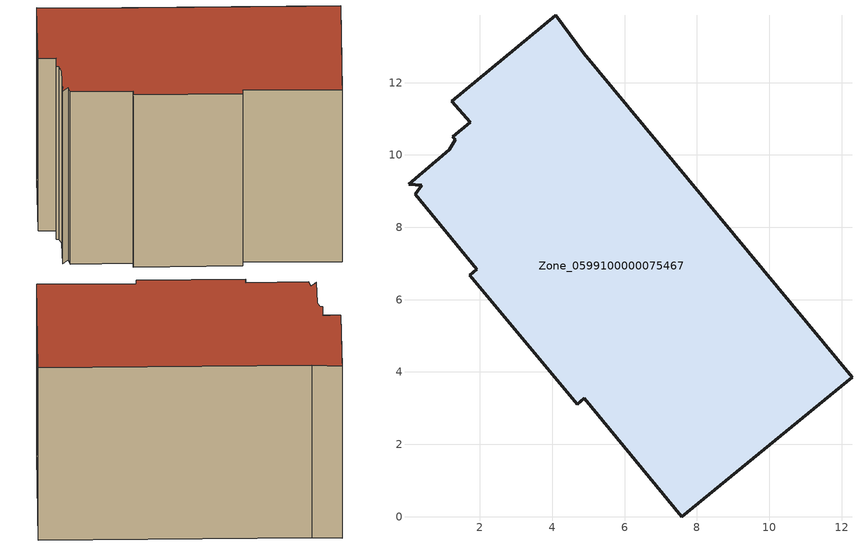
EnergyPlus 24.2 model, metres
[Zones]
Zone_0599100000075467
 floor ground (C_G): 0.03,9.19 1.16,10.14 1.32,10.42 1.25,10.51 1.73,10.91 1.23,11.48 4.1,13.86 4.87,12.81 12.29,3.86 7.58,0 4.89,3.27 4.7,3.11 1.72,6.68 1.92,6.84 0.21,8.91 0.4,9.16 z0
 wall outside (C_F): 1.32,10.42 1.16,10.14 0.03,9.19 0.4,9.16 0.21,8.91 1.92,6.84 1.72,6.68 4.7,3.11 4.89,3.27 7.58,0 12.29,3.86 4.87,12.81 4.1,13.86 1.23,11.48 1.73,10.91 1.25,10.51 1.32,10.42 z0:9.02
 roof outside (C_R): 1.16,10.14 0.03,9.19 0.4,9.16 0.21,8.91 1.92,6.84 1.72,6.68 4.7,3.11 4.89,3.27 7.58,0 12.29,3.86 4.87,12.81 4.1,13.86 1.23,11.48 1.73,10.91 1.25,10.51 1.32,10.42 z9.02
[BUILDING]
Pand.0599100000075467: North Axis=0; Terrain=City; Loads Convergence Tolerance Value=0.04; Temperature Convergence Tolerance Value=0.4; Solar Distribution=FullExterior; Maximum Number of Warmup Days=25; Minimum Number of Warmup Days=1
[Site:Location]
Rotterdam.The.Hague.AP_ZH_NLD Design_Conditions: Latitude=51.96; Longitude=4.45; Time Zone=1; Elevation=-4.5
[SITE:GROUNDTEMPERATURE:BUILDINGSURFACE]
18, 18, 18, 18, 18, 18, 18, 18, 18, 18, 18, 18
[MATERIAL] Thermal Absorptance=0.9; Solar Absorptance=0.7; Visible Absorptance=0.7
Name | Roughness | Thickness | Conductivity | Density | Specific Heat
G.TC.1946 | MediumSmooth | 0.15 | 1 | 540 | 1210
F.TC.1946 | Rough | 0.3 | 0.857143 | 1920 | 840
R.TC.1946 | MediumRough | 0.2 | 0.909091 | 1500 | 1000
[CONSTRUCTION]
C_G: G.TC.1946
C_F: F.TC.1946
C_R: R.TC.1946
[ZONE]
Zone_0599100000075467: Type=1; Multiplier=1; Ceiling Height=Autocalculate; Volume=Autocalculate; Floor Area=autocalculate; Part of Total Floor Area=Yes
[ZONEINFILTRATION:DESIGNFLOWRATE]
Infil_Zone_0599100000075467: Zone or ZoneList or Space or SpaceList=Zone_0599100000075467; Schedule=AlwaysOn; Design Flow Rate Calculation Method=Flow/Area; Flow Rate per Floor Area=0.003; Constant Term Coefficient=1; Temperature Term Coefficient=0; Velocity Term Coefficient=0; Velocity Squared Term Coefficient=0
[HVACTEMPLATE:ZONE:IDEALLOADSAIRSYSTEM]
Zone_0599100000075467: Maximum Heating Supply Air Temperature=50; Minimum Cooling Supply Air Temperature=13; Maximum Heating Supply Air Humidity Ratio=0.0156; Minimum Cooling Supply Air Humidity Ratio=0.0077; Heating Limit=NoLimit; Cooling Limit=NoLimit; Dehumidification Control Type=ConstantSensibleHeatRatio; Cooling Sensible Heat Ratio=0.7; Dehumidification Setpoint=60; Humidification Control Type=None; Humidification Setpoint=30; Outdoor Air Method=None; Outdoor Air Flow Rate per Person=0.00944; Outdoor Air Flow Rate per Zone Floor Area=0; Outdoor Air Flow Rate per Zone=0; Demand Controlled Ventilation Type=None; Outdoor Air Economizer Type=NoEconomizer; Heat Recovery Type=None; Sensible Heat Recovery Effectiveness=0.7; Latent Heat Recovery Effectiveness=0.65
[ZONECONTROL:THERMOSTAT]
ThermostatControl_Zone_0599100000075467: Zone or ZoneList=Zone_0599100000075467; Control Type Schedule=DualSetpointControlType; Control 1=Thermostat_Zone_0599100000075467; Temperature Difference Between Cutout And Setpoint=0
[THERMOSTATSETPOINT:DUALSETPOINT]
Thermostat_Zone_0599100000075467: Heating Setpoint Temperature Schedule=HeatingSetpoint_Zone_0599100000075467; Cooling Setpoint Temperature Schedule=CoolingSetpoint_Zone_0599100000075467
[SCHEDULE:COMPACT]
HeatingSetpoint_Zone_0599100000075467: Through: 12/31, For: AllDays, Until: 24:00, 21
CoolingSetpoint_Zone_0599100000075467: Through: 12/31, For: AllDays, Until: 24:00, 24
DualSetpointControlType: Through: 12/31, For: AllDays, Until: 24:00, 4
AlwaysOn: Through: 12/31, For: AllDays, Until: 24:00, 1
